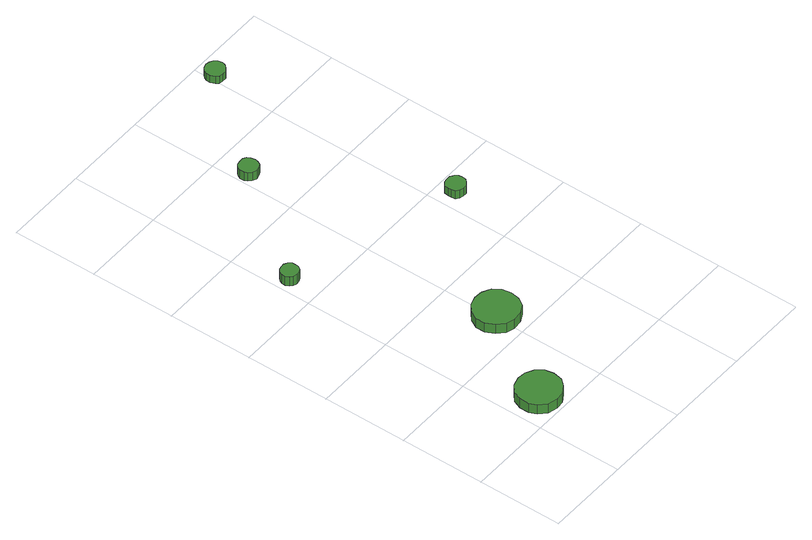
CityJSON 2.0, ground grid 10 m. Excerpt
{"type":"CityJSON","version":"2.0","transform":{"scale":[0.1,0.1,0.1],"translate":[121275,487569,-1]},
"CityObjects":{
"tree1":{"type":"SolitaryVegetationObject","attributes":{"function":"something"},"geometry":[{"type":"MultiSurface","lod":"1","boundaries":[[[0,1,2,3,4,5,6,7,8,9,10,11,12,13,14]],[[15,16,17,18,19,20,21,22,23,24,25,26,27,28,29]],[[0,29,28,1]],[[1,28,27,2]],[[2,27,26,3]],[[3,26,25,4]],[[4,25,24,5]],[[5,24,23,6]],[[6,23,22,7]],[[7,22,21,8]],[[8,21,20,9]],[[9,20,19,10]],[[10,19,18,11]],[[11,18,17,12]],[[12,17,16,13]],[[13,16,15,14]],[[14,15,29,0]]]}]},
"tree2":{"type":"SolitaryVegetationObject","attributes":{"function":"something"},"geometry":[{"type":"MultiSurface","lod":"1","boundaries":[[[30,31,32,33,34,35,36,37,38,39,40,41,42,43,44]],[[45,46,47,48,49,50,51,52,53,54,55,56,57,58,59]],[[30,59,58,31]],[[31,58,57,32]],[[32,57,56,33]],[[33,56,55,34]],[[34,55,54,35]],[[35,54,53,36]],[[36,53,52,37]],[[37,52,51,38]],[[38,51,50,39]],[[39,50,49,40]],[[40,49,48,41]],[[41,48,47,42]],[[42,47,46,43]],[[43,46,45,44]],[[44,45,59,30]]]}]},
"tree3":{"type":"SolitaryVegetationObject","attributes":{"function":"something"},"geometry":[{"type":"MultiSurface","lod":"1","boundaries":[[[60,61,62,63,64,65,66,67,68,69,70,71,72,73,74]],[[75,76,77,78,79,80,81,82,83,84,85,86,87,88,89]],[[60,89,88,61]],[[61,88,87,62]],[[62,87,86,63]],[[63,86,85,64]],[[64,85,84,65]],[[65,84,83,66]],[[66,83,82,67]],[[67,82,81,68]],[[68,81,80,69]],[[69,80,79,70]],[[70,79,78,71]],[[71,78,77,72]],[[72,77,76,73]],[[73,76,75,74]],[[74,75,89,60]]]}]},
"tree4":{"type":"SolitaryVegetationObject","attributes":{"function":"something"},"geometry":[{"type":"MultiSurface","lod":"1","boundaries":[[[90,91,92,93,94,95,96,97,98,99,100,101,102,103,104]],[[105,106,107,108,109,110,111,112,113,114,115,116,117,118,119]],[[90,119,118,91]],[[91,118,117,92]],[[92,117,116,93]],[[93,116,115,94]],[[94,115,114,95]],[[95,114,113,96]],[[96,113,112,97]],[[97,112,111,98]],[[98,111,110,99]],[[99,110,109,100]],[[100,109,108,101]],[[101,108,107,102]],[[102,107,106,103]],[[103,106,105,104]],[[104,105,119,90]]]}]},
"tree5":{"type":"SolitaryVegetationObject","attributes":{"function":"something"},"geometry":[{"type":"MultiSurface","lod":"1","boundaries":[[[120,121,122,123,124,125,126,127,128,129,130,131,132,133,134]],[[135,136,137,138,139,140,141,142,143,144,145,146,147,148,149]],[[120,149,148,121]],[[121,148,147,122]],[[122,147,146,123]],[[123,146,145,124]],[[124,145,144,125]],[[125,144,143,126]],[[126,143,142,127]],[[127,142,141,128]],[[128,141,140,129]],[[129,140,139,130]],[[130,139,138,131]],[[131,138,137,132]],[[132,137,136,133]],[[133,136,135,134]],[[134,135,149,120]]]}]},
"tree6":{"type":"SolitaryVegetationObject","attributes":{"function":"something"},"geometry":[{"type":"MultiSurface","lod":"1","boundaries":[[[150,151,152,153,154,155,156,157,158,159,160,161,162,163,164]],[[165,166,167,168,169,170,171,172,173,174,175,176,177,178,179]],[[150,179,178,151]],[[151,178,177,152]],[[152,177,176,153]],[[153,176,175,154]],[[154,175,174,155]],[[155,174,173,156]],[[156,173,172,157]],[[157,172,171,158]],[[158,171,170,159]],[[159,170,169,160]],[[160,169,168,161]],[[161,168,167,162]],[[162,167,166,163]],[[163,166,165,164]],[[164,165,179,150]]]}]},
"tree7":{"type":"SolitaryVegetationObject","attributes":{"function":"something"}}
},
"vertices":[
[62,30,19],[60,40,19],[53,49,19],[44,54,19],[34,55,19],[23,52,19],[15,45,19],[11,35,19],[11,24,19],[15,15,19],[23,7,19],[34,4,19],[44,5,19],[53,11,19],[60,19,19],[60,19,6],[53,11,6],[44,5,6],[34,4,6],[23,7,6],[15,15,6],[11,24,6],[11,35,6],[15,45,6],[23,52,6],[34,55,6],[44,54,6],[53,49,6],[60,40,6],[62,30,6],
[27,337,19],[27,341,19],[24,345,19],[20,347,19],[16,347,19],[12,346,19],[9,343,19],[7,339,19],[7,335,19],[9,331,19],[12,328,19],[16,327,19],[20,327,19],[24,329,19],[27,333,19],[27,333,6],[24,329,6],[20,327,6],[16,327,6],[12,328,6],[9,331,6],[7,335,6],[7,339,6],[9,343,6],[12,346,6],[16,347,6],[20,347,6],[24,345,6],[27,341,6],[27,337,6],
[129,136,19],[127,147,19],[121,156,19],[111,161,19],[100,162,19],[90,159,19],[82,152,19],[77,142,19],[77,131,19],[82,121,19],[90,113,19],[100,110,19],[111,111,19],[121,116,19],[127,125,19],[127,125,6],[121,116,6],[111,111,6],[100,110,6],[90,113,6],[82,121,6],[77,131,6],[77,142,6],[82,152,6],[90,159,6],[100,162,6],[111,161,6],[121,156,6],[127,147,6],[129,136,6],
[125,464,18],[124,469,18],[122,473,18],[118,475,18],[113,475,18],[108,474,18],[105,471,18],[103,467,18],[103,462,18],[105,458,18],[108,455,18],[113,453,18],[118,454,18],[122,456,18],[124,460,18],[124,460,6],[122,456,6],[118,454,6],[113,453,6],[108,455,6],[105,458,6],[103,462,6],[103,467,6],[105,471,6],[108,474,6],[113,475,6],[118,475,6],[122,473,6],[124,469,6],[125,464,6],
[234,280,18],[233,284,18],[230,288,18],[226,291,18],[221,291,18],[217,290,18],[213,287,18],[212,282,18],[212,278,18],[213,273,18],[217,270,18],[221,269,18],[226,269,18],[230,272,18],[233,275,18],[233,275,7],[230,272,7],[226,269,7],[221,269,7],[217,270,7],[213,273,7],[212,278,7],[212,282,7],[213,287,7],[217,290,7],[221,291,7],[226,291,7],[230,288,7],[233,284,7],[234,280,7],
[218,578,17],[217,583,17],[214,587,17],[210,589,17],[205,590,17],[200,588,17],[197,585,17],[195,581,17],[195,576,17],[197,571,17],[200,568,17],[205,567,17],[210,567,17],[214,570,17],[217,574,17],[217,574,7],[214,570,7],[210,567,7],[205,567,7],[200,568,7],[197,571,7],[195,576,7],[195,581,7],[197,585,7],[200,588,7],[205,590,7],[210,589,7],[214,587,7],[217,583,7],[218,578,7]
]}
